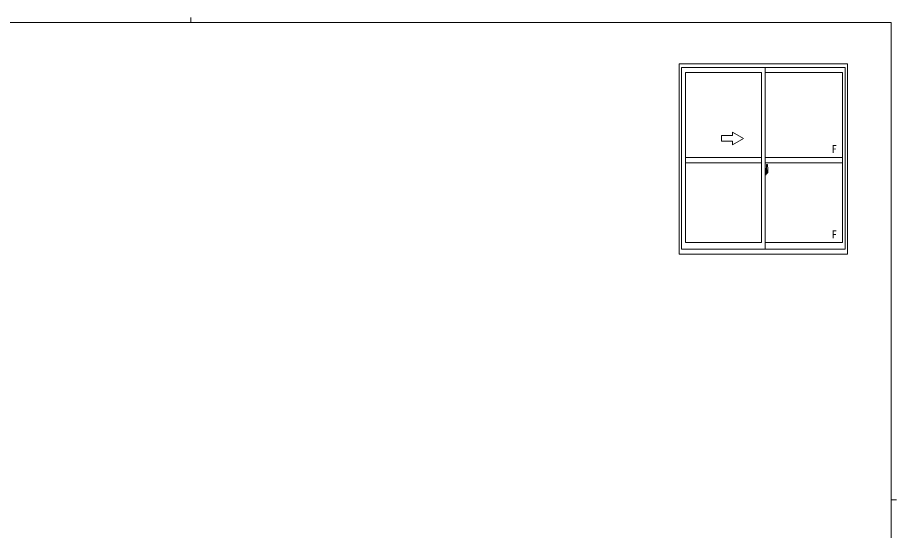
# Model space of a CAD drawing. Units: millimetres on the paper. Extents: x -420 to 373, y -297 to 267.
# Drawn here: x -127.9 to 355.1, y -14.9 to 267.2 of the extents above; entities that cross this region are included whole.
import ezdxf
from ezdxf.enums import TextEntityAlignment as Align

# ---------------------------------------------------------------- set-up
doc = ezdxf.new("R2010")
doc.units = ezdxf.units.MM
doc.linetypes.add('CHAIN2', pattern=[12, 9, -1, 1, -1])
doc.layers.add('0-1_YKK_ZWAK', color=7, linetype='Continuous', lineweight=9)
doc.layers.add('0-6_YKK_A1', color=4, linetype='Continuous', lineweight=9)
doc.styles.add('ＭＳ ゴシック', font='')
doc.styles.get('ＭＳ ゴシック').set_extended_font_data('MS Gothic')

msp = doc.modelspace()

# ---------------------------------------------------------------- linework, layer by layer
at = {"layer": '0-1_YKK_ZWAK'}
for p, q in [((-32.686, 267.2), (-32.686, 264.4)), ((352.3, 264.4), (-417.7, 264.4)), ((352.3, 264.4), (352.3, -260.6)), ((352.3, 1.9), (355.1, 1.9))]:
    msp.add_line(p, q, dxfattribs=at)
at = {"layer": '0-6_YKK_A1'}
for p, q in [((236.967, 239.748), (326.967, 239.748)), ((239.217, 143.448), (239.217, 236.898)), ((239.217, 236.898), (280.967, 236.898)), ((280.967, 143.448), (280.967, 236.898)), ((282.967, 139.748), (282.967, 239.748)), ((282.967, 236.898), (325.417, 236.898)), ((325.417, 236.898), (325.417, 143.448)), ((326.967, 239.748), (326.967, 139.748)), ((264.967, 202.248), (264.967, 204.212)), ((270.967, 200.748), (264.967, 204.212)), ((258.967, 202.248), (258.967, 199.248)), ((264.967, 202.248), (258.967, 202.248)), ((258.967, 199.248), (264.967, 199.248)), ((270.967, 200.748), (264.967, 197.284)), ((264.967, 197.284), (264.967, 199.248)), ((280.967, 190.248), (239.217, 190.248)), ((282.967, 190.248), (325.417, 190.248)), ((280.967, 187.248), (239.217, 187.248)), ((282.967, 187.248), (325.417, 187.248)), ((282.967, 184.173), (282.967, 180.673)), ((283.392, 184.158), (282.967, 184.173)), ((283.392, 184.158), (283.392, 183.173)), ((283.417, 184.128), (283.392, 184.128)), ((283.392, 184.128), (283.392, 183.173)), ((283.417, 184.153), (283.492, 184.153)), ((283.417, 184.153), (283.417, 183.198)), ((283.542, 184.103), (283.542, 183.198)), ((283.667, 186.397), (283.667, 183.138)), ((284.127, 186.407), (283.693, 186.422)), ((284.367, 184.153), (284.367, 181.936)), ((282.967, 182.56), (282.982, 182.56)), ((282.967, 182.235), (282.982, 182.235)), ((283.392, 180.688), (282.967, 180.673)), ((282.982, 182.782), (282.982, 182.777)), ((282.982, 182.782), (282.982, 181.714)), ((282.997, 182.797), (283.457, 182.781)), ((283.457, 181.715), (282.997, 181.699)), ((283.017, 181.823), (283.017, 181.766)), ((283.042, 181.848), (283.392, 181.848)), ((283.392, 181.741), (283.042, 181.741)), ((283.102, 182.913), (283.102, 182.843)), ((283.127, 182.938), (283.287, 182.938)), ((283.287, 182.818), (283.127, 182.818)), ((283.312, 182.913), (283.312, 182.843)), ((283.392, 183.173), (283.517, 183.173)), ((283.392, 183.173), (283.518, 183.169)), ((283.392, 181.673), (283.518, 181.677)), ((283.392, 181.673), (283.517, 181.673)), ((283.392, 180.718), (283.392, 181.673)), ((283.392, 181.673), (283.392, 180.688)), ((283.417, 180.718), (283.392, 180.718)), ((283.417, 183.198), (283.542, 183.198)), ((283.417, 181.823), (283.417, 181.766)), ((283.417, 181.648), (283.542, 181.648)), ((283.417, 180.693), (283.417, 181.648)), ((283.417, 180.693), (283.492, 180.693)), ((283.482, 182.756), (283.482, 181.739)), ((283.494, 182.757), (283.503, 182.759)), ((283.494, 182.757), (283.494, 182.757)), ((283.494, 182.757), (283.494, 182.089)), ((283.499, 182.088), (283.494, 182.089)), ((283.51, 182.084), (283.499, 182.088)), ((283.503, 182.759), (283.513, 182.764)), ((283.518, 182.077), (283.51, 182.084)), ((283.513, 182.764), (283.525, 182.777)), ((283.517, 183.173), (283.517, 183.198)), ((283.517, 181.673), (283.517, 181.648)), ((283.528, 182.065), (283.518, 182.077)), ((283.525, 182.777), (283.538, 182.803)), ((283.534, 182.052), (283.528, 182.065)), ((283.542, 182.024), (283.534, 182.052)), ((283.538, 182.803), (283.542, 182.831)), ((283.542, 182.831), (283.542, 183.144)), ((283.643, 182.996), (283.542, 182.998)), ((283.542, 182.015), (283.542, 182.024)), ((283.542, 181.702), (283.542, 182.015)), ((283.542, 181.848), (283.643, 181.85)), ((283.542, 180.743), (283.542, 181.648)), ((283.572, 182.619), (283.572, 182.421)), ((283.742, 182.619), (283.572, 182.619)), ((283.572, 182.421), (283.572, 182.395)), ((283.742, 182.421), (283.572, 182.421)), ((283.572, 182.395), (283.742, 182.395)), ((283.667, 183.178), (283.667, 182.619)), ((283.667, 183.138), (283.682, 183.138)), ((283.667, 182.619), (283.667, 182.971)), ((283.667, 182.68), (283.667, 182.915)), ((283.667, 182.722), (283.742, 182.722)), ((283.667, 182.395), (283.667, 181.597)), ((283.667, 181.875), (283.667, 182.395)), ((283.682, 183.138), (283.682, 182.841)), ((283.682, 182.841), (283.857, 182.841)), ((283.742, 183.18), (283.742, 182.841)), ((283.742, 183.013), (283.742, 183.063)), ((283.742, 182.841), (283.742, 182.619)), ((283.742, 182.841), (283.742, 182.619)), ((283.742, 182.321), (283.742, 182.395)), ((283.742, 182.395), (283.742, 181.597)), ((283.742, 182.275), (283.742, 182.321)), ((283.842, 182.321), (283.742, 182.321)), ((283.742, 182.082), (283.742, 182.275)), ((283.742, 182.252), (283.742, 181.982)), ((283.742, 182.027), (283.742, 182.082)), ((283.842, 182.082), (283.742, 182.082)), ((283.742, 182.023), (283.742, 182.027)), ((283.842, 182.027), (283.742, 182.027)), ((283.842, 182.023), (283.742, 182.023)), ((283.742, 181.982), (283.754, 181.982)), ((283.742, 181.88), (283.742, 181.828)), ((283.745, 181.812), (283.748, 181.806)), ((283.748, 181.806), (283.753, 181.801)), ((283.753, 181.801), (283.764, 181.793)), ((283.764, 181.793), (283.779, 181.788)), ((283.779, 181.788), (283.796, 181.788)), ((283.78, 183.29), (284.167, 183.29)), ((284.142, 183.218), (283.78, 183.218)), ((283.942, 181.56), (283.78, 181.56)), ((283.78, 181.485), (283.967, 181.485)), ((284.077, 181.787), (283.788, 181.787)), ((283.796, 181.788), (283.807, 181.79)), ((283.807, 181.79), (283.818, 181.793)), ((283.818, 181.793), (283.842, 181.803)), ((283.842, 182.395), (283.842, 182.593)), ((283.842, 182.509), (283.857, 182.509)), ((283.842, 182.321), (283.842, 182.395)), ((283.842, 182.395), (283.842, 182.395)), ((283.842, 182.275), (283.842, 182.321)), ((283.842, 182.027), (283.842, 182.082)), ((283.842, 182.023), (283.842, 182.027)), ((284.077, 182.023), (283.842, 182.023)), ((283.842, 181.803), (283.842, 181.803)), ((283.857, 182.841), (283.857, 182.023)), ((283.857, 182.057), (283.897, 182.057)), ((283.897, 182.057), (283.897, 182.023)), ((283.897, 182.051), (284.112, 182.051)), ((283.967, 181.535), (283.967, 181.485)), ((283.967, 181.485), (283.989, 181.515)), ((283.989, 181.515), (284, 181.532)), ((284.077, 181.933), (284.077, 182.023)), ((284.077, 181.982), (284.112, 181.982)), ((284.077, 181.787), (284.077, 181.803)), ((284.112, 182.051), (284.112, 181.879)), ((284.319, 181.886), (284.112, 181.879)), ((284.142, 182.238), (284.142, 183.218)), ((284.166, 182.191), (284.167, 182.228)), ((284.167, 182.231), (284.167, 183.29)), ((280.967, 143.448), (239.217, 143.448)), ((325.417, 143.448), (282.967, 143.448)), ((328.217, 136.998), (235.717, 136.998))]:
    msp.add_line(p, q, dxfattribs=at)
at = {"layer": '0-6_YKK_A1', "linetype": 'CHAIN2'}
msp.add_line((284.539, 182.248), (282.802, 182.248), dxfattribs=at)
at = {"layer": '0-6_YKK_A1'}
for points in [[(235.717, 136.998), (235.717, 241.748), (328.217, 241.748), (328.217, 136.998)], [(326.967, 139.748), (236.967, 139.748), (236.967, 239.748)], [(282.982, 182.782), (282.984, 182.79), (282.99, 182.795), (282.998, 182.797)], [(282.998, 181.699), (282.99, 181.701), (282.984, 181.706), (282.982, 181.714)], [(283.481, 182.765), (283.482, 182.761), (283.482, 182.756)], [(283.482, 181.739), (283.482, 181.735), (283.481, 181.731)], [(283.742, 182.619), (283.792, 182.615), (283.829, 182.606), (283.842, 182.593)], [(283.742, 182.421), (283.813, 182.413), (283.842, 182.395)], [(283.842, 182.395), (283.742, 182.395), (283.742, 182.395)], [(283.842, 182.082), (283.842, 182.275), (283.742, 182.275)], [(283.742, 182.023), (283.742, 181.892), (283.742, 181.88)], [(283.745, 181.812), (283.743, 181.82), (283.742, 181.828)], [(284.077, 181.803), (284.077, 181.933), (283.842, 181.933)], [(284.166, 182.18), (284.167, 182.228), (284.167, 182.231)]]:
    msp.add_lwpolyline(points, dxfattribs=at)
for centre, radius, start, end in [((283.492, 184.103), 0.05, 0, 90), ((283.692, 186.397), 0.025, 88, 180), ((284.125, 186.357), 0.05, 9.79346, 88), ((271.117, 184.112), 13.25, 0.17856, 9.79346), ((283.042, 181.823), 0.025, 90, 180), ((283.042, 181.766), 0.025, 180, 270), ((283.127, 182.913), 0.025, 90, 180), ((283.127, 182.843), 0.025, 180, 270), ((283.287, 182.913), 0.025, 0, 90), ((283.287, 182.843), 0.025, 270, 0), ((283.392, 181.823), 0.025, 0, 90), ((283.392, 181.766), 0.025, 270, 0), ((283.457, 182.755), 0.0254, 22.09753, 91.00793), ((283.457, 181.741), 0.0256, 269.33273, 337.56177), ((283.492, 180.743), 0.05, 270, 0), ((283.517, 183.144), 0.025, 0, 88), ((283.517, 181.702), 0.025, 271.99998, 0), ((283.642, 182.971), 0.025, 0, 88.99998), ((283.642, 181.875), 0.025, 270.99997, 0), ((283.78, 183.178), 0.113, 90, 180), ((283.78, 181.597), 0.113, 180, 270), ((283.78, 183.18), 0.0375, 90, 180), ((283.837, 182.028), 0.095, 183.2594, 273.08768), ((283.78, 181.597), 0.0375, 180, 270), ((283.257, 182.111), 0.88, 321.17381, 347.94702), ((283.942, 181.535), 0.025, 0, 90), ((283.218, 182.091), 0.933, 323.36708, 346.8425), ((282.859, 182.17), 1.307, 330.76877, 347.14854), ((283.257, 182.111), 0.88, 347.94702, 350.0179), ((282.67, 182.197), 1.472, 350.6691, 1.57924), ((283.218, 182.091), 0.933, 346.8425, 351.37085), ((282.859, 182.17), 1.307, 347.14854, 0.46379), ((282.691, 182.228), 1.476, 349.18681, 0.08105), ((284.142, 183.243), 0.025, 270, 0), ((284.317, 181.936), 0.05, 272, 0)]:
    msp.add_arc(centre, radius, start, end, dxfattribs=at)

# ---------------------------------------------------------------- texts
at = {"layer": '0-6_YKK_A1', "color": 3, "style": 'ＭＳ ゴシック'}
for p in [(319.364, 191.346), (319.364, 144.4)]:
    msp.add_text('F', height=4.399, dxfattribs=at).set_placement(p, align=Align.BOTTOM_LEFT)

doc.saveas('drawing.dxf')
